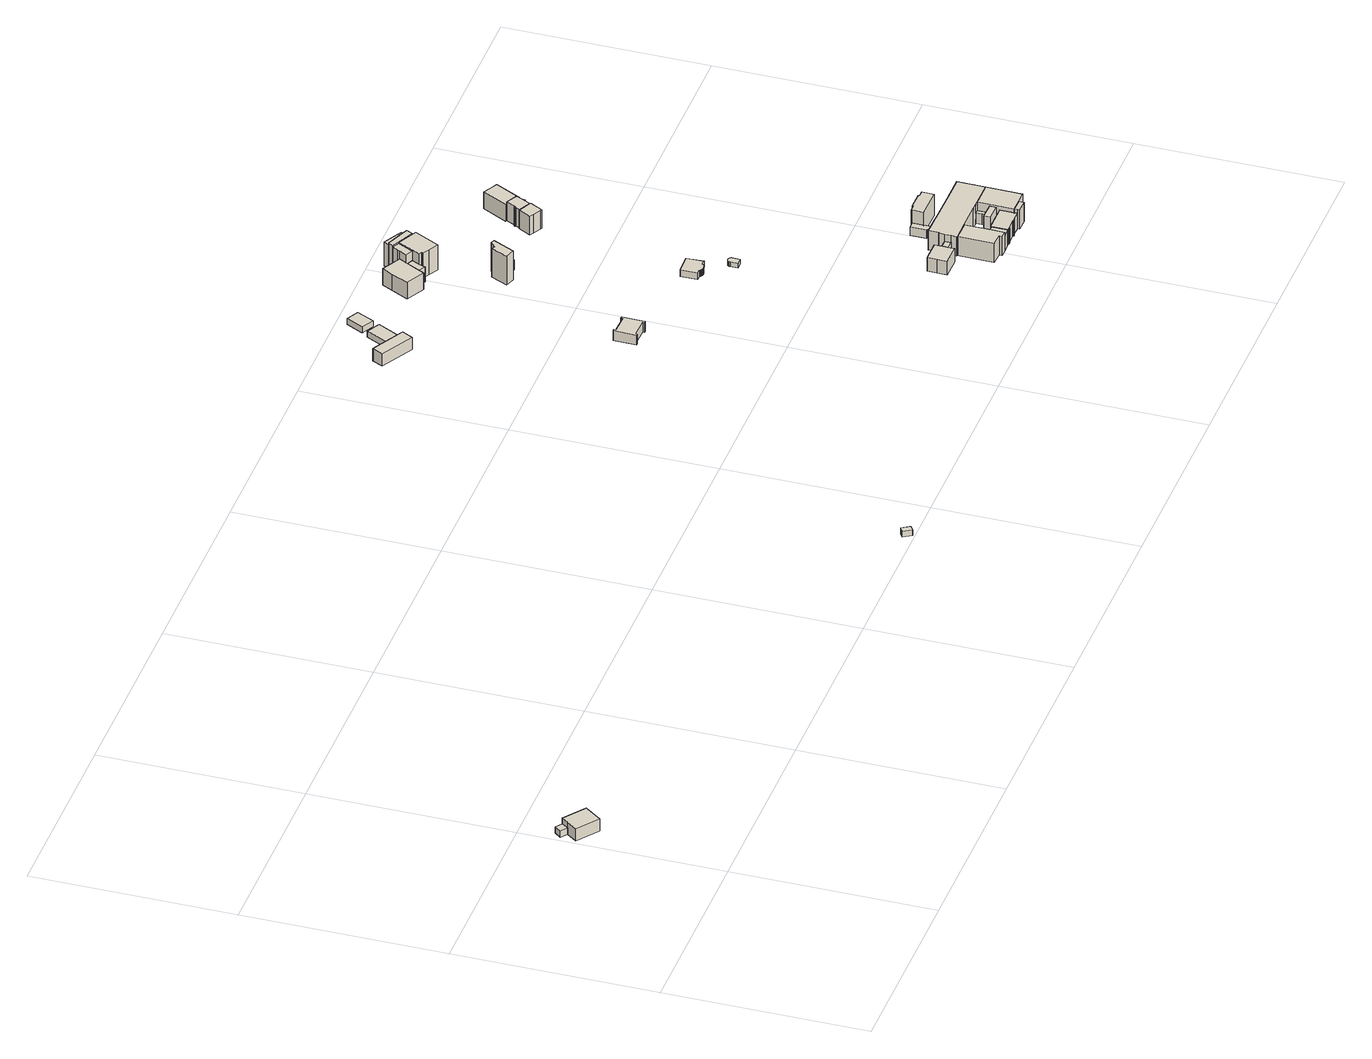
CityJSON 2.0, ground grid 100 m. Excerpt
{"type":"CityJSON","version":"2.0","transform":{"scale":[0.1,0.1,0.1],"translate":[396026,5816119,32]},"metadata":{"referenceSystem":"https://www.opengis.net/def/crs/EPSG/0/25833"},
"CityObjects":{
"building1":{"type":"Building","attributes":{"Gemeindeschluessel":"11000009","BezugspunktDach":"2200","function":"31001_9998","measuredHeight":4.76,"storeysAboveGround":1},"address":[{"country":"Germany","locality":"Berlin","thoroughfareNumber":"70 (1)","thoroughfareName":"Am Treptower Park"}],"geometry":[{"type":"Solid","lod":"1","boundaries":[[[[0,1,2,3]],[[4,5,6,7]],[[4,7,3,2]],[[5,4,2,1]],[[6,5,1,0]],[[7,6,0,3]]]]}]},
"building2":{"type":"Building","attributes":{"Gemeindeschluessel":"11000009","BezugspunktDach":"2200","function":"31001_9998","measuredHeight":8.51,"storeysAboveGround":1},"address":[{"country":"Germany","locality":"Berlin","thoroughfareNumber":"70","thoroughfareName":"Am Treptower Park"}],"geometry":[{"type":"Solid","lod":"1","boundaries":[[[[8,9,10,11,12]],[[13,14,15,16,17]],[[13,17,12,11]],[[14,13,11,10]],[[15,14,10,9]],[[16,15,9,8]],[[17,16,8,12]]]]}]},
"building3":{"type":"Building","attributes":{"Gemeindeschluessel":"11000009","BezugspunktDach":"2200","function":"31001_2512","measuredHeight":3.11,"storeysAboveGround":1},"address":[{"country":"Germany","locality":"Berlin","thoroughfareNumber":"997","thoroughfareName":"Puschkinallee"}],"geometry":[{"type":"Solid","lod":"1","boundaries":[[[[18,19,20,21,22,23]],[[24,25,26,27,28,29]],[[24,29,23,22]],[[25,24,22,21]],[[26,25,21,20]],[[27,26,20,19]],[[28,27,19,18]],[[29,28,18,23]]]]}]},
"building4":{"type":"Building","attributes":{"Gemeindeschluessel":"11000009","BezugspunktDach":"2200","function":"31001_2000","measuredHeight":6.69,"storeysAboveGround":2},"address":[{"country":"Germany","locality":"Berlin","thoroughfareNumber":"41 (1)","thoroughfareName":"Puschkinallee"}],"geometry":[{"type":"Solid","lod":"1","boundaries":[[[[30,31,32,33,34,35]],[[36,37,38,39,40,41]],[[36,41,35,34]],[[37,36,34,33]],[[38,37,33,32]],[[39,38,32,31]],[[40,39,31,30]],[[41,40,30,35]]]]}]},
"building5":{"type":"Building","attributes":{"Gemeindeschluessel":"11000009","BezugspunktDach":"2200","function":"31001_2000","measuredHeight":3.31,"storeysAboveGround":1},"address":[{"country":"Germany","locality":"Berlin","thoroughfareNumber":"41 (2)","thoroughfareName":"Puschkinallee"}],"geometry":[{"type":"Solid","lod":"1","boundaries":[[[[42,43,44,45]],[[46,47,48,49]],[[46,49,45,44]],[[47,46,44,43]],[[48,47,43,42]],[[49,48,42,45]]]]}]},
"building6":{"type":"Building","attributes":{"Gemeindeschluessel":"11000009","BezugspunktDach":"2200","function":"31001_3020","measuredHeight":5.35,"storeysAboveGround":1},"address":[{"country":"Germany","locality":"Berlin","thoroughfareNumber":"1 (3)","thoroughfareName":"Treptower Park"}],"geometry":[{"type":"Solid","lod":"1","boundaries":[[[[50,51,52,53,54,55,56,57,58,59,60,61,62]],[[63,64,65,66,67,68,69,70,71,72,73,74,75]],[[63,75,62,61]],[[64,63,61,60]],[[65,64,60,59]],[[66,65,59,58]],[[67,66,58,57]],[[68,67,57,56]],[[69,68,56,55]],[[70,69,55,54]],[[71,70,54,53]],[[72,71,53,52]],[[73,72,52,51]],[[74,73,51,50]],[[75,74,50,62]]]]}]},
"building7":{"type":"Building","attributes":{"Gemeindeschluessel":"11000009","BezugspunktDach":"2200","function":"31001_2000","measuredHeight":3.17,"storeysAboveGround":1},"address":[{"country":"Germany","locality":"Berlin","thoroughfareNumber":"41 (3)","thoroughfareName":"Puschkinallee"}],"geometry":[{"type":"Solid","lod":"1","boundaries":[[[[76,77,78,79]],[[80,81,82,83]],[[80,83,79,78]],[[81,80,78,77]],[[82,81,77,76]],[[83,82,76,79]]]]}]},
"building8":{"type":"Building","attributes":{"Gemeindeschluessel":"11000009","BezugspunktDach":"2200","function":"31001_2000","measuredHeight":9.05,"storeysAboveGround":1},"address":[{"country":"Germany","locality":"Berlin","thoroughfareNumber":"39 (2)","thoroughfareName":"Puschkinallee"}],"geometry":[{"type":"Solid","lod":"1","boundaries":[[[[84,85,86,87,88,89,90]],[[91,92,93,94,95,96,97]],[[91,97,90,89]],[[92,91,89,88]],[[93,92,88,87]],[[94,93,87,86]],[[95,94,86,85]],[[96,95,85,84]],[[97,96,84,90]]]]}]},
"building9":{"type":"Building","attributes":{"Gemeindeschluessel":"11000009","BezugspunktDach":"2200","function":"31001_2000","measuredHeight":8.09,"storeysAboveGround":1},"address":[{"country":"Germany","locality":"Berlin","thoroughfareNumber":"37 (2)","thoroughfareName":"Puschkinallee"}],"geometry":[{"type":"Solid","lod":"1","boundaries":[[[[98,99,100,101,102]],[[103,104,105,106,107]],[[103,107,102,101]],[[104,103,101,100]],[[105,104,100,99]],[[106,105,99,98]],[[107,106,98,102]]]]}]},
"building10":{"type":"Building","attributes":{"Gemeindeschluessel":"11000009","function":"31001_2143"},"address":[{"country":"Germany","locality":"Berlin","thoroughfareNumber":"37 (1)","thoroughfareName":"Puschkinallee"}],"children":["building10-1","building10-2"]},
"building10-1":{"type":"BuildingPart","attributes":{"BezugspunktDach":"2200","measuredHeight":15.78,"storeysAboveGround":1},"parents":["building10"],"geometry":[{"type":"MultiSurface","lod":"1","boundaries":[[[108,109,110,111,112,113,114,115]],[[116,117,118,119,120,121,122,123]],[[116,123,115,114]],[[117,116,114,113]],[[118,117,113,112]],[[119,118,112,111]],[[120,119,111,110]],[[124,125,126,110,109]],[[122,121,109,108]],[[123,122,108,115]],[[127,121,128,125,124]],[[120,126,125,128]]]}]},
"building10-2":{"type":"BuildingPart","attributes":{"BezugspunktDach":"2200","measuredHeight":7.74,"storeysAboveGround":1},"parents":["building10"],"geometry":[{"type":"Solid","lod":"1","boundaries":[[[[129,130,131,132,133,126,125,124]],[[128,120,134,135,136,137,138,121]],[[134,120,126,133]],[[135,134,133,132]],[[136,135,132,131]],[[137,136,131,130]],[[138,137,130,129]],[[121,138,129,124]],[[128,121,124,125]],[[128,125,126,120]]]]}]},
"building11":{"type":"Building","attributes":{"Gemeindeschluessel":"11000009","BezugspunktDach":"2200","function":"31001_3020","measuredHeight":3.58,"storeysAboveGround":1},"address":[{"country":"Germany","locality":"Berlin","thoroughfareNumber":"1 (2)","thoroughfareName":"Treptower Park"}],"geometry":[{"type":"Solid","lod":"1","boundaries":[[[[139,140,141,142,143,144,145,146,147,148,149,150,151,152,153]],[[154,155,156,157,158,159,160,161,162,163,164,165,166,167,168]],[[154,168,153,152]],[[155,154,152,151]],[[156,155,151,150]],[[157,156,150,149]],[[158,157,149,148]],[[159,158,148,147]],[[160,159,147,146]],[[161,160,146,145]],[[162,161,145,144]],[[163,162,144,143]],[[164,163,143,142]],[[165,164,142,141]],[[166,165,141,140]],[[167,166,140,139]],[[168,167,139,153]]]]}]},
"building12":{"type":"Building","attributes":{"Gemeindeschluessel":"11000009","function":"31001_1010"},"address":[{"country":"Germany","locality":"Berlin","thoroughfareNumber":"37, 38","thoroughfareName":"Puschkinallee"}],"children":["building12-1","building12-2","building12-3","building12-4","building12-5"]},
"building12-1":{"type":"BuildingPart","attributes":{"BezugspunktDach":"2200","measuredHeight":15.55,"storeysAboveGround":2},"parents":["building12"],"geometry":[{"type":"MultiSurface","lod":"1","boundaries":[[[169,170,171,172,173,174,175,176,177,178,179,180,181]],[[182,183,184,185,186,187,188,189,190,191,192,193,194]],[[182,194,181,180]],[[183,182,180,179]],[[183,195,184]],[[186,185,177,176]],[[187,186,176,175]],[[188,187,175,174]],[[189,188,174,173]],[[190,189,173,172]],[[191,190,172,171]],[[192,191,171,170]],[[193,192,170,169]],[[194,193,169,181]],[[184,195,196,178]],[[179,196,195,183]],[[184,178,177,185]]]}]},
"building12-2":{"type":"BuildingPart","attributes":{"BezugspunktDach":"2200","measuredHeight":14.5,"storeysAboveGround":2},"parents":["building12"],"geometry":[{"type":"Solid","lod":"1","boundaries":[[[[197,198,199,200,201,202,203]],[[204,205,206,183,207,182,208]],[[204,208,203,202]],[[205,204,202,201]],[[206,205,201,200]],[[207,183,199,198]],[[182,207,198,197]],[[208,182,197,203]],[[206,200,199,183]]]]}]},
"building12-3":{"type":"BuildingPart","attributes":{"BezugspunktDach":"2200","measuredHeight":16.57,"storeysAboveGround":2},"parents":["building12"],"geometry":[{"type":"MultiSurface","lod":"1","boundaries":[[[209,210,211,212,213,214,215,216]],[[217,218,219,220,221,185,195,206]],[[217,206,216,215]],[[218,217,215,214]],[[222,223,224,218,214,213]],[[220,225,222,219,213,212]],[[226,227,212,211]],[[221,220,228,229]],[[185,221,211,210]],[[196,178,177,185,210,209]],[[200,199,179,196,195,209,216]],[[219,230,231,223,222]],[[231,218,224,223]],[[219,222,225,220]],[[229,228,227,226]],[[195,184,178,196]],[[184,185,177,178]],[[195,196,179,183]],[[206,183,199,200]]]}]},
"building12-4":{"type":"BuildingPart","attributes":{"BezugspunktDach":"2200","measuredHeight":14.43,"storeysAboveGround":2},"parents":["building12"],"geometry":[{"type":"MultiSurface","lod":"1","boundaries":[[[223,225,232,233,234,224]],[[235,236,237,220,231,218]],[[235,218,224,234]],[[236,235,234,233]],[[237,236,233,232]],[[238,227,239,240,228,220,237,232,225]],[[228,240,239,227,238]],[[231,241,219,222,223]],[[220,225,222,219]],[[218,231,223,224]]]}]},
"building12-5":{"type":"BuildingPart","attributes":{"BezugspunktDach":"2200","measuredHeight":10.6,"storeysAboveGround":2},"parents":["building12"],"geometry":[{"type":"Solid","lod":"1","boundaries":[[[[226,242,243,244,245,239,227]],[[240,246,247,248,249,229,228]],[[246,240,239,245]],[[247,246,245,244]],[[248,247,244,243]],[[249,248,243,242]],[[229,249,242,226]],[[240,228,227,239]],[[229,226,227,228]]]]}]},
"building13":{"type":"Building","attributes":{"Gemeindeschluessel":"11000009","BezugspunktDach":"2200","function":"31001_3020","measuredHeight":2.54,"storeysAboveGround":1},"address":[{"country":"Germany","locality":"Berlin","thoroughfareNumber":"1 (1)","thoroughfareName":"Treptower Park"}],"geometry":[{"type":"Solid","lod":"1","boundaries":[[[[250,251,252,253,254,255,256,257,258,259,260,261,262,263]],[[264,265,266,267,268,269,270,271,272,273,274,275,276,277]],[[264,277,263,262]],[[265,264,262,261]],[[266,265,261,260]],[[267,266,260,259]],[[268,267,259,258]],[[269,268,258,257]],[[270,269,257,256]],[[271,270,256,255]],[[272,271,255,254]],[[273,272,254,253]],[[274,273,253,252]],[[275,274,252,251]],[[276,275,251,250]],[[277,276,250,263]]]]}]},
"building14":{"type":"Building","attributes":{"name":"Archenhold Sternwarte","Gemeindeschluessel":"11000009","function":"31001_3020"},"address":[{"country":"Germany","locality":"Berlin","thoroughfareNumber":"1","thoroughfareName":"Alt-Treptow"}],"children":["building14-1","building14-2","building14-3","building14-4","building14-5","building14-6","building14-7","building14-8","building14-9","building14-10","building14-11","building14-12"]},
"building14-1":{"type":"BuildingPart","attributes":{"BezugspunktDach":"2200","measuredHeight":10.63,"storeysAboveGround":2},"parents":["building14"],"geometry":[{"type":"MultiSurface","lod":"1","boundaries":[[[278,279,280,281,282,283,284,285,286,287,288,289,290,291,292,293,294]],[[295,296,297,298,299,300,301,302,303,304,305,306,307,308,309,310,311]],[[295,311,294,293]],[[312,313,314,293,292]],[[297,296,292,291]],[[298,297,291,290]],[[299,298,290,289]],[[300,299,289,288]],[[315,316,288,287]],[[302,301,287,286]],[[303,302,286,285]],[[304,303,285,284]],[[305,283,284,283]],[[317,318,283,282]],[[306,305,319,320,321,322]],[[307,306,282,281]],[[308,307,281,280]],[[323,324,280,279]],[[310,309,279,278]],[[311,310,278,294]],[[325,296,295,314,313,312]],[[301,300,316,315]],[[304,284,283,305]],[[322,321,320,319,318,317]],[[309,308,324,323]]]}]},
"building14-2":{"type":"BuildingPart","attributes":{"BezugspunktDach":"2200","measuredHeight":10.6,"storeysAboveGround":2},"parents":["building14"],"geometry":[{"type":"MultiSurface","lod":"1","boundaries":[[[326,327,328,284,283]],[[304,329,330,331,305]],[[329,304,284,328]],[[330,329,328,327]],[[318,332,333,320,305,331,334,333,335,336,326,283]],[[304,305,283,284]],[[331,330,327,326]],[[336,335,333,334]],[[320,333,332,318]]]}]},
"building14-3":{"type":"BuildingPart","attributes":{"BezugspunktDach":"2200","measuredHeight":10.58,"storeysAboveGround":2},"parents":["building14"],"geometry":[{"type":"MultiSurface","lod":"1","boundaries":[[[337,338,339,340,324,323,341]],[[309,308,342,343,344,345,346]],[[309,346,341,323]],[[342,308,324,340]],[[347,348,340,339]],[[343,342,349,350,351]],[[344,343,339,338]],[[345,344,338,337]],[[346,345,337,341]],[[308,309,323,324]],[[351,350,349,348,347]]]}]},
"building14-4":{"type":"BuildingPart","attributes":{"BezugspunktDach":"2200","measuredHeight":10.65,"storeysAboveGround":2},"parents":["building14"],"geometry":[{"type":"MultiSurface","lod":"1","boundaries":[[[352,353,354,327,326]],[[330,355,356,357,331]],[[330,331,326,327],[330,327,326,331]],[[355,330,327,354]],[[356,355,354,353]],[[357,356,353,352]],[[336,358,352,326]],[[331,357,359,334]],[[334,359,358,336]]]}]},
"building14-5":{"type":"BuildingPart","attributes":{"BezugspunktDach":"2200","measuredHeight":13.23,"storeysAboveGround":2},"parents":["building14"],"geometry":[{"type":"MultiSurface","lod":"1","boundaries":[[[360,361,362,363,364,365,366,367,368]],[[369,370,371,372,373,374,375,376,377]],[[369,377,368,367]],[[370,369,370,378,379,367,366]],[[371,370,366,365]],[[372,371,365,364]],[[373,372,364,363]],[[374,373,363,362]],[[375,374,362,361]],[[376,375,361,360]],[[377,376,360,368]],[[379,378,370,369]]]}]},
"building14-6":{"type":"BuildingPart","attributes":{"BezugspunktDach":"2200","measuredHeight":4.65,"storeysAboveGround":2},"parents":["building14"],"geometry":[{"type":"MultiSurface","lod":"1","boundaries":[[[380,316,315,378,381,382]],[[383,370,301,300,384,385]],[[383,385,382,381]],[[370,383,381,378]],[[301,369,379,315]],[[384,300,316,380]],[[385,384,380,382]],[[370,378,379,369]],[[300,301,315,316]]]}]},
"building14-7":{"type":"BuildingPart","attributes":{"BezugspunktDach":"2200","measuredHeight":10.76,"storeysAboveGround":2},"parents":["building14"],"geometry":[{"type":"MultiSurface","lod":"1","boundaries":[[[386,387,388,389,390,391,392,393,394,395,358,335,396,397,398,399,400]],[[401,402,403,404,333,359,405,406,407,408,409,410,411,412,413,414,415]],[[401,415,400,399]],[[404,403,397,396]],[[332,416,404,396,335]],[[405,359,358,395]],[[406,405,395,394]],[[407,406,394,393]],[[408,407,393,392]],[[409,408,392,391]],[[410,409,391,390]],[[411,410,390,389]],[[412,411,389,388]],[[413,412,388,387]],[[414,413,387,386]],[[417,418,386,400]],[[402,401,399,398]],[[403,402,398,397]],[[419,333,404,416,332]],[[333,335,336,334]],[[359,334,336,358]],[[415,414,418,417]]]}]},
"building14-8":{"type":"BuildingPart","attributes":{"BezugspunktDach":"2200","measuredHeight":13.36,"storeysAboveGround":2},"parents":["building14"],"geometry":[{"type":"MultiSurface","lod":"1","boundaries":[[[420,421,422,423]],[[424,403,401,425]],[[424,425,423,422]],[[403,424,422,421]],[[399,398,397,421,420]],[[425,401,420,423]],[[426,401,402,398,399]],[[402,403,397,398]]]}]},
"building14-9":{"type":"BuildingPart","attributes":{"BezugspunktDach":"2200","measuredHeight":8.02,"storeysAboveGround":2},"parents":["building14"],"geometry":[{"type":"Solid","lod":"1","boundaries":[[[[427,428,418,417,429,348,347]],[[350,430,415,414,431,432,351]],[[430,350,348,429]],[[415,430,429,417]],[[431,414,418,428]],[[432,431,428,427]],[[351,432,427,347]],[[350,351,347,348]],[[417,418,414,415]]]]}]},
"building14-10":{"type":"BuildingPart","attributes":{"BezugspunktDach":"2200","measuredHeight":5.88,"storeysAboveGround":2},"parents":["building14"],"geometry":[{"type":"Solid","lod":"1","boundaries":[[[[332,318,317,433,416]],[[434,321,320,333,404]],[[434,404,416,433]],[[321,434,433,317]],[[321,317,318,320]],[[320,318,332,333]],[[404,333,332,416]]]]}]},
"building14-11":{"type":"BuildingPart","attributes":{"BezugspunktDach":"2200","measuredHeight":8.08,"storeysAboveGround":2},"parents":["building14"],"geometry":[{"type":"MultiSurface","lod":"1","boundaries":[[[435,436,437,438,439,440,441,442,443]],[[444,445,446,447,448,449,450,451,452]],[[444,452,443,442]],[[445,444,442,441]],[[446,445,441,440]],[[447,446,440,439]],[[453,454,447,439,438]],[[455,453,448,438,437]],[[450,449,437,436]],[[451,450,436,435]],[[452,451,435,443]],[[448,447,454,453]],[[449,448,453,455]]]}]},
"building14-12":{"type":"BuildingPart","attributes":{"BezugspunktDach":"2200","measuredHeight":6.89,"storeysAboveGround":2},"parents":["building14"],"geometry":[{"type":"MultiSurface","lod":"1","boundaries":[[[313,312,454,455]],[[447,456,457,449]],[[456,447,454,312]],[[457,456,312,296,295]],[[449,457,313,455]],[[447,448,453,454]],[[449,458,455,453,448]],[[459,295,296,312,313]]]}]},
"building15":{"type":"Building","attributes":{"Gemeindeschluessel":"11000009","function":"31001_1010"},"address":[{"country":"Germany","locality":"Berlin","thoroughfareNumber":"35","thoroughfareName":"Puschkinallee"}],"children":["building15-1","building15-2","building15-3"]},
"building15-1":{"type":"BuildingPart","attributes":{"BezugspunktDach":"2200","measuredHeight":9.9,"storeysAboveGround":2},"parents":["building15"],"geometry":[{"type":"Solid","lod":"1","boundaries":[[[[460,461,462,463,464,465,466,467,468]],[[469,470,471,472,473,474,475,476,477]],[[469,477,468,467]],[[470,469,467,466]],[[471,470,466,465]],[[472,471,465,464]],[[473,472,464,463]],[[474,473,463,462]],[[477,476,460,468]],[[475,474,462,461]],[[475,461,460,476]]]]}]},
"building15-2":{"type":"BuildingPart","attributes":{"BezugspunktDach":"2200","measuredHeight":10.73,"storeysAboveGround":2},"parents":["building15"],"geometry":[{"type":"MultiSurface","lod":"1","boundaries":[[[478,479,480,481,482,483,484,485,486,487,488,489,490]],[[491,492,493,494,476,474,495,496,497,498,499,500,501]],[[491,501,490,489]],[[492,491,489,488]],[[493,492,488,487]],[[494,493,487,486]],[[476,494,486,485]],[[474,462,461,460,485,484]],[[495,474,484,483]],[[496,495,483,482]],[[497,496,482,481]],[[498,497,481,480]],[[499,498,480,479]],[[502,503,479,478]],[[504,502,500,478,490]],[[475,461,462,474]],[[460,461,475,476]],[[500,499,503,502]],[[501,500,502,504]]]}]},
"building15-3":{"type":"BuildingPart","attributes":{"BezugspunktDach":"2200","measuredHeight":10.21,"storeysAboveGround":2},"parents":["building15"],"geometry":[{"type":"MultiSurface","lod":"1","boundaries":[[[505,506,507,508,509,503,504,510,511]],[[512,501,499,513,514,515,516,517,518]],[[512,518,511,510]],[[501,512,510,504]],[[513,499,503,509]],[[514,513,509,508]],[[515,514,508,507]],[[516,515,507,506]],[[517,516,506,505]],[[518,517,505,511]],[[519,499,500,502,503]],[[504,502,500,501]]]}]}
},
"vertices":[
[40,773,57],[64,805,57],[32,828,57],[8,797,57],[32,828,22],[64,805,22],[40,773,22],[8,797,22],
[110,642,88],[172,726,88],[64,805,88],[40,773,88],[3,722,88],[40,773,21],[64,805,21],[172,726,21],[110,642,21],[3,722,21],
[2731,0,65],[2757,16,65],[2754,20,65],[2746,33,65],[2732,56,65],[2706,41,65],[2732,56,34],[2746,33,34],[2754,20,34],[2757,16,34],[2731,0,34],[2706,41,34],
[3455,2603,84],[3483,2659,84],[3417,2694,84],[3317,2747,84],[3315,2742,84],[3290,2693,84],[3315,2742,17],[3317,2747,17],[3417,2694,17],[3483,2659,17],[3455,2603,17],[3290,2693,17],
[3483,2659,51],[3552,2792,51],[3485,2826,51],[3417,2694,51],[3485,2826,18],[3552,2792,18],[3483,2659,18],[3417,2694,18],
[3818,1653,63],[3819,1660,63],[3913,1658,63],[3913,1649,63],[3925,1650,63],[3925,1667,63],[3927,1762,63],[3916,1763,63],[3915,1753,63],[3821,1756,63],[3821,1766,63],[3811,1766,63],[3809,1653,63],[3811,1766,10],[3821,1766,10],[3821,1756,10],[3915,1753,10],[3916,1763,10],[3927,1762,10],[3925,1667,10],[3925,1650,10],[3913,1649,10],[3913,1658,10],[3819,1660,10],[3818,1653,10],[3809,1653,10],
[3570,2826,51],[3613,2912,51],[3552,2944,51],[3508,2859,51],[3552,2944,19],[3613,2912,19],[3570,2826,19],[3508,2859,19],
[3928,2702,102],[3945,2735,102],[3980,2801,102],[4000,2839,102],[3904,2888,102],[3876,2833,102],[3833,2750,102],[3876,2833,12],[3904,2888,12],[4000,2839,12],[3980,2801,12],[3945,2735,12],[3928,2702,12],[3833,2750,12],
[3985,2713,94],[3997,2745,94],[4016,2783,94],[3980,2801,94],[3945,2735,94],[3980,2801,13],[4016,2783,13],[3997,2745,13],[3985,2713,13],[3945,2735,13],
[4118,2338,174],[4148,2400,174],[4170,2445,174],[4154,2453,174],[4140,2439,174],[4125,2428,174],[4108,2436,174],[4069,2354,174],[4108,2436,16],[4125,2428,16],[4140,2439,16],[4154,2453,16],[4170,2445,16],[4148,2400,16],[4118,2338,16],[4069,2354,16],[4148,2400,69],[4159,2422,69],[4170,2445,69],[4148,2400,21],[4159,2422,16],
[4164,2392,69],[4154,2373,69],[4194,2357,69],[4213,2397,69],[4225,2420,69],[4225,2420,16],[4213,2397,16],[4194,2357,16],[4154,2373,16],[4164,2392,16],
[4354,1539,66],[4377,1539,66],[4381,1534,66],[4386,1531,66],[4391,1528,66],[4397,1526,66],[4403,1526,66],[4409,1527,66],[4415,1529,66],[4420,1532,66],[4425,1535,66],[4428,1540,66],[4452,1540,66],[4449,1625,66],[4352,1622,66],[4449,1625,30],[4452,1540,30],[4428,1540,30],[4425,1535,30],[4420,1532,30],[4415,1529,30],[4409,1527,30],[4403,1526,30],[4397,1526,30],[4391,1528,30],[4386,1531,30],[4381,1534,30],[4377,1539,30],[4354,1539,30],[4352,1622,30],
[4010,2738,152],[4006,2731,152],[4009,2730,152],[4009,2729,152],[4041,2712,152],[4090,2686,152],[4154,2811,152],[4153,2812,152],[4134,2821,152],[4105,2835,152],[4055,2860,152],[4016,2783,152],[3997,2745,152],[4016,2783,15],[4055,2860,15],[4105,2835,15],[4134,2821,15],[4153,2812,15],[4154,2811,15],[4090,2686,15],[4041,2712,15],[4009,2729,15],[4009,2730,15],[4006,2731,15],[4010,2738,15],[3997,2745,15],[4077,2849,15],[4077,2849,152],
[4016,2783,147],[4071,2804,147],[4055,2860,147],[4020,2878,147],[4005,2850,147],[4000,2839,147],[3980,2801,147],[4000,2839,15],[4005,2850,15],[4020,2878,15],[4071,2804,15],[3980,2801,15],
[4077,2849,156],[4134,2821,156],[4150,2852,156],[4115,2867,156],[4091,2876,156],[4031,2900,156],[4029,2896,156],[4020,2878,156],[4029,2896,15],[4031,2900,15],[4091,2876,15],[4115,2867,15],[4150,2852,15],[4091,2876,146],[4073,2883,146],[4031,2900,146],[4115,2867,146],[4150,2852,129],[4115,2867,129],[4115,2867,23],[4150,2852,23],[4079,2881,15],[4073,2883,15],
[4126,2885,146],[4085,2906,146],[4045,2927,146],[4045,2927,15],[4085,2906,15],[4126,2885,15],[4115,2867,114],[4126,2885,129],[4126,2885,23],[4078,2881,15],
[4164,2880,129],[4163,2884,129],[4136,2898,129],[4131,2896,129],[4131,2896,23],[4136,2898,23],[4163,2884,23],[4164,2880,23],
[4502,1395,52],[4534,1395,52],[4535,1437,52],[4533,1441,52],[4530,1444,52],[4526,1447,52],[4522,1449,52],[4517,1449,52],[4513,1448,52],[4508,1446,52],[4505,1444,52],[4502,1440,52],[4501,1436,52],[4500,1431,52],[4501,1436,27],[4502,1440,27],[4505,1444,27],[4508,1446,27],[4513,1448,27],[4517,1449,27],[4522,1449,27],[4526,1447,27],[4530,1444,27],[4533,1441,27],[4535,1437,27],[4534,1395,27],[4502,1395,27],[4500,1431,27],
[4921,491,114],[4921,489,114],[5019,488,114],[5153,488,114],[5184,487,114],[5206,487,114],[5329,487,114],[5330,623,114],[5191,624,114],[5041,626,114],[5015,627,114],[4925,628,114],[4925,578,114],[4920,577,114],[4919,549,114],[4919,518,114],[4918,491,114],[4919,518,8],[4919,549,8],[4920,577,8],[4925,578,8],[4925,628,8],[5015,627,8],[5041,626,8],[5191,624,8],[5330,623,8],[5329,487,8],[5206,487,8],[5184,487,8],[5153,488,8],[5019,488,8],[4921,489,8],[4921,491,8],[4918,491,8],[4919,549,76],[4919,518,76],[4919,518,38],[5041,626,54],[5015,627,54],[5184,487,68],[5206,487,68],[5206,487,54],[5206,487,10],[5184,487,10],[5184,487,39],[4921,489,113],[5019,488,113],[4919,549,47],
[5206,311,114],[5267,310,114],[5327,310,114],[5327,310,8],[5267,310,8],[5206,311,8],[5206,381,68],[5206,381,10],[5206,311,10],[5206,381,93],[5206,311,93],
[4984,312,113],[4984,297,113],[5018,297,113],[5019,377,113],[4920,314,113],[5019,377,8],[5018,297,8],[4984,297,8],[4984,312,8],[4920,314,8],[5018,297,90],[5019,377,90],[5019,377,50],[5019,377,10],[5018,297,10],
[5206,296,114],[5206,285,114],[5268,285,114],[5268,285,8],[5206,285,8],[5206,296,8],[5206,296,93],[5206,296,10],
[5191,745,124],[5162,746,124],[5161,751,124],[5074,753,124],[5073,747,124],[5042,748,124],[5042,742,124],[5042,687,124],[5191,685,124],[5042,687,8],[5042,742,8],[5042,748,8],[5073,747,8],[5074,753,8],[5161,751,8],[5162,746,8],[5191,745,8],[5191,685,8],[5042,742,54],[5042,687,54],
[5014,661,54],[5008,742,54],[5008,662,54],[5008,742,8],[5014,661,8],[5008,662,8],
[5073,297,93],[5078,297,93],[5078,294,93],[5084,294,93],[5084,297,93],[5140,297,93],[5144,297,93],[5145,293,93],[5151,293,93],[5151,297,93],[5183,380,93],[5153,380,93],[5140,380,93],[5073,380,93],[5073,375,93],[5073,380,10],[5140,380,10],[5153,380,10],[5183,380,10],[5151,297,10],[5151,293,10],[5145,293,10],[5144,297,10],[5140,297,10],[5084,297,10],[5084,294,10],[5078,294,10],[5078,297,10],[5073,297,10],[5073,375,10],[5183,380,68],[5073,375,90],[5073,297,90],[5206,381,35],
[5073,380,143],[5153,380,143],[5153,411,143],[5073,413,143],[5153,411,10],[5073,413,10],[5073,380,72],
[5062,297,90],[5067,297,90],[5064,376,90],[5064,376,10],[5067,297,10],[5062,297,10],
[5184,457,68],[5184,457,10],
[4870,486,82],[4869,519,82],[4870,519,82],[4870,534,82],[4870,549,82],[4870,582,82],[4765,583,82],[4765,535,82],[4765,488,82],[4765,535,7],[4765,583,7],[4870,582,7],[4870,549,7],[4870,534,7],[4870,519,7],[4869,519,7],[4870,486,7],[4765,488,7],[4870,534,76],[4870,549,76],[4870,519,76],
[4919,549,7],[4919,518,7],[4870,519,23],[4919,518,34],
[4548,2507,110],[4578,2491,110],[4605,2477,110],[4605,2478,110],[4615,2472,110],[4680,2596,110],[4643,2615,110],[4606,2634,110],[4541,2510,110],[4606,2634,18],[4643,2615,18],[4680,2596,18],[4615,2472,18],[4605,2478,18],[4605,2477,18],[4578,2491,18],[4548,2507,18],[4541,2510,18],
[4540,2418,121],[4569,2405,121],[4584,2434,121],[4588,2432,121],[4592,2439,121],[4587,2441,121],[4605,2477,121],[4548,2507,121],[4525,2459,121],[4520,2463,121],[4517,2456,121],[4521,2454,121],[4510,2432,121],[4521,2454,18],[4517,2456,18],[4520,2463,18],[4525,2459,18],[4587,2441,18],[4592,2439,18],[4588,2432,18],[4584,2434,18],[4569,2405,18],[4540,2418,18],[4510,2432,18],[4540,2418,120],[4569,2405,120],[4510,2432,120],
[4494,2361,120],[4531,2341,120],[4539,2337,120],[4572,2399,120],[4568,2402,120],[4505,2434,120],[4472,2373,120],[4505,2434,18],[4568,2402,18],[4572,2399,18],[4539,2337,18],[4531,2341,18],[4494,2361,18],[4472,2373,18],[4569,2405,102]
]}
